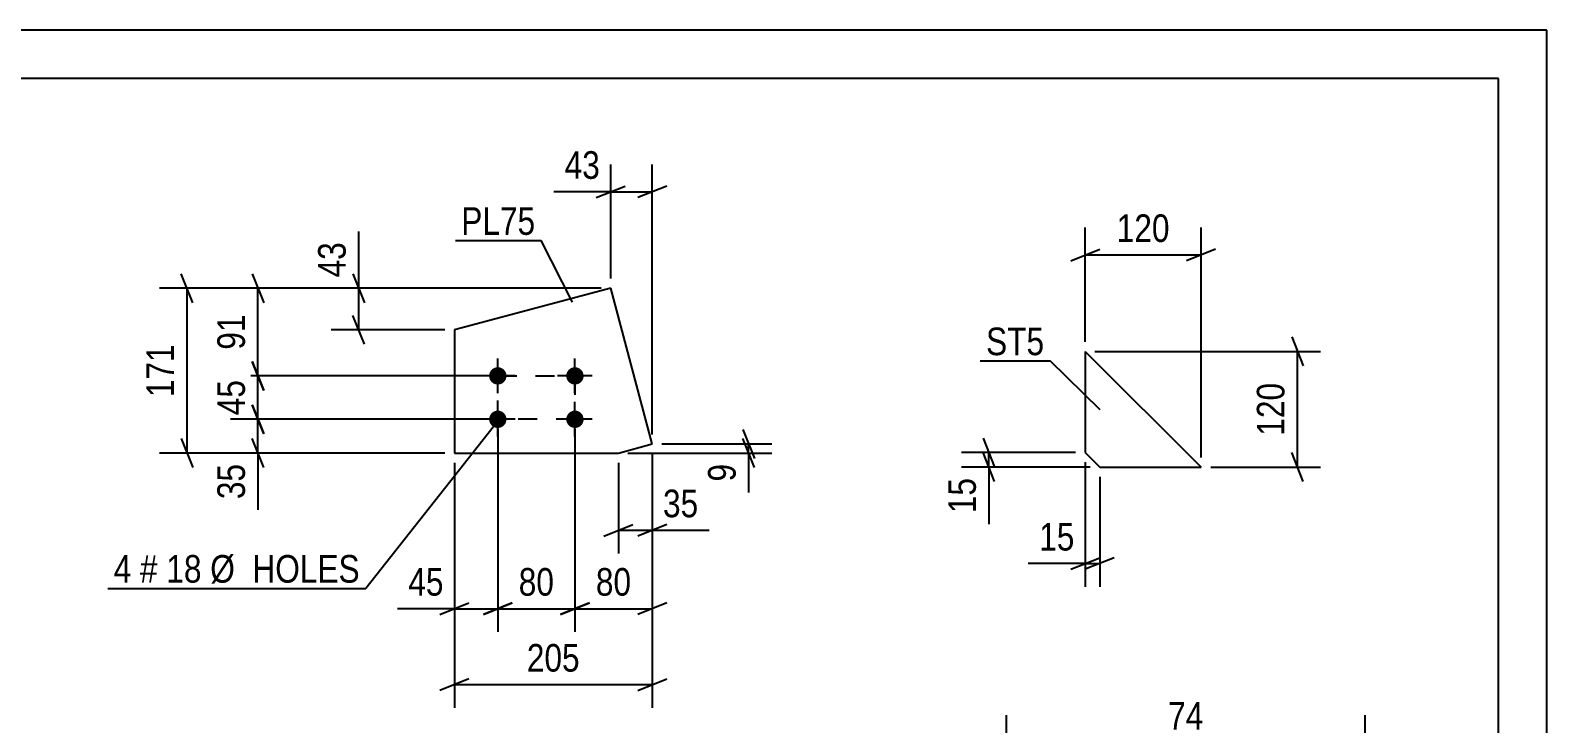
# Model space of a CAD drawing. Header units: millimetres. Extents: x 0 to 841, y 0 to 594.
# Drawn here: x 683.8 to 841, y 522.1 to 594 of the extents above; entities that cross this region are included whole.
import ezdxf

# ---------------------------------------------------------------- set-up
doc = ezdxf.new("R2010")
doc.units = ezdxf.units.MM
doc.linetypes.add('DXK_LINE_DOT2', pattern=[3.9198, 1.9599, -1.9599])
doc.styles.add('Arial Narrow', font='ARIALN.TTF', dxfattribs={"height": 0.2})

# ---------------------------------------------------------------- blocks, each defined once
blk = doc.blocks.new('Unknown-761545992-1132')
at = {"color": 5, "linetype": 'Continuous'}
for p, q in [((841, 594), (0, 594)), ((841, 0), (841, 594)), ((836, 589), (5, 589)), ((836, 5), (836, 589))]:
    blk.add_line(p, q, dxfattribs=at)
blk = doc.blocks.new('Part-761545992-16368 - 16367')
at = {"color": 2, "linetype": 'Continuous'}
for p, q in [((793.16, 560.7), (793.16, 550.2)), ((793.16, 560.7), (805.16, 548.7)), ((793.16, 550.2), (794.66, 548.7)), ((794.66, 548.7), (805.16, 548.7))]:
    blk.add_line(p, q, dxfattribs=at)
blk = doc.blocks.new('Part-761545992-16451 - 16450')
at = {"color": 2, "linetype": 'Continuous'}
for p, q in [((743.95, 567.25), (727.74, 562.94)), ((748.25, 551.1), (743.95, 567.25)), ((727.74, 562.94), (727.74, 550.16)), ((744.74, 550.16), (748.25, 551.1)), ((727.74, 550.16), (744.74, 550.16))]:
    blk.add_line(p, q, dxfattribs=at)
blk = doc.blocks.new('Bolt-761545992-16452 - 16450')
at = {"linetype": 'Continuous'}
for points in [[(731.34, 558.16, -1), (733.14, 558.16, -1)], [(739.34, 558.16, -1), (741.14, 558.16, -1)], [(731.34, 553.66, -1), (733.14, 553.66, -1)], [(739.34, 553.66, -1), (741.14, 553.66, -1)]]:
    blk.add_hatch(color=1, dxfattribs=at).paths.add_polyline_path(points)
at = {"color": 1, "linetype": 'Continuous'}
for p, q in [((732.24, 556.36), (732.24, 559.96)), ((740.24, 556.36), (740.24, 559.96)), ((734.04, 558.16), (730.44, 558.16)), ((742.04, 558.16), (738.44, 558.16)), ((732.24, 551.86), (732.24, 555.46)), ((740.24, 551.86), (740.24, 555.46)), ((734.04, 553.66), (730.44, 553.66)), ((742.04, 553.66), (738.44, 553.66))]:
    blk.add_line(p, q, dxfattribs=at)
blk = doc.blocks.new('Rectangle-761545992-18446 - 16450')
at = {"color": 1, "linetype": 'DXK_LINE_DOT2'}
blk.add_lwpolyline([(732.24, 558.16), (740.24, 558.16), (740.24, 553.66), (732.24, 553.66), (732.24, 558.16)], close=True, dxfattribs=at)
blk = doc.blocks.new('StraightDimension-761545992-16748 - 16367')
at = {"color": 7, "linetype": 'Continuous'}
for p, q in [((782.56, 551.7), (783.76, 548.7)), ((792.16, 550.2), (780.31, 550.2)), ((783.76, 547.2), (782.56, 550.2)), ((783.16, 548.7), (783.16, 550.2)), ((793.66, 548.7), (780.31, 548.7))]:
    blk.add_line(p, q, dxfattribs=at)
at = {"color": 0}
blk.add_wipeout([(782.41, 548.18), (778.21, 548.18), (778.21, 543.32), (782.41, 543.32)], dxfattribs=at)
at = {"color": 7, "linetype": 'Continuous'}
blk.add_line((783.16, 548.7), (783.16, 542.8), dxfattribs=at)
blk.add_line((783.16, 548.7), (783.16, 542.8), dxfattribs=at)
at = {"color": 3, "style": 'Arial Narrow'}
blk.add_text('15', height=2.863, rotation=90.0002, dxfattribs=at).set_placement((781.81, 543.92))
blk = doc.blocks.new('StraightDimension-761545992-16740 - 16367')
at = {"color": 7, "linetype": 'Continuous'}
for p, q in [((793.16, 549.2), (793.16, 536.3)), ((794.66, 547.7), (794.66, 536.3)), ((791.66, 538.1), (794.66, 539.3)), ((796.16, 539.3), (793.16, 538.1)), ((793.16, 538.7), (794.66, 538.7))]:
    blk.add_line(p, q, dxfattribs=at)
at = {"color": 0}
blk.add_wipeout([(792.64, 539.45), (792.64, 543.65), (787.78, 543.65), (787.78, 539.45)], dxfattribs=at)
at = {"color": 7, "linetype": 'Continuous'}
blk.add_line((793.16, 538.7), (787.25, 538.7), dxfattribs=at)
blk.add_line((793.16, 538.7), (787.25, 538.7), dxfattribs=at)
at = {"color": 3, "style": 'Arial Narrow'}
blk.add_text('15', height=2.863, dxfattribs=at).set_placement((788.38, 540.05))
blk = doc.blocks.new('StraightDimension-761545992-16752 - 16367')
at = {"color": 7, "linetype": 'Continuous'}
for p, q in [((814.56, 562.2), (815.76, 559.2)), ((794.16, 560.7), (817.56, 560.7)), ((815.16, 548.7), (815.16, 560.7)), ((815.76, 547.2), (814.56, 550.2)), ((806.16, 548.7), (817.56, 548.7))]:
    blk.add_line(p, q, dxfattribs=at)
at = {"color": 0}
blk.add_wipeout([(814.41, 558.04), (810.21, 558.04), (810.21, 551.36), (814.41, 551.36)], dxfattribs=at)
at = {"color": 3, "style": 'Arial Narrow'}
blk.add_text('120', height=2.863, rotation=90.0002, dxfattribs=at).set_placement((813.81, 551.96))
blk = doc.blocks.new('StraightDimension-761545992-16744 - 16367')
at = {"color": 7, "linetype": 'Continuous'}
for p, q in [((793.16, 561.7), (793.16, 573.55)), ((805.16, 549.7), (805.16, 573.55)), ((791.66, 570.1), (794.66, 571.3)), ((806.66, 571.3), (803.66, 570.1)), ((793.16, 570.7), (805.16, 570.7))]:
    blk.add_line(p, q, dxfattribs=at)
at = {"color": 0}
blk.add_wipeout([(802.5, 571.45), (802.5, 575.65), (795.82, 575.65), (795.82, 571.45)], dxfattribs=at)
at = {"color": 3, "style": 'Arial Narrow'}
blk.add_text('120', height=2.863, dxfattribs=at).set_placement((796.42, 572.05))
blk = doc.blocks.new('StraightDimension-761545992-16768 - 16413')
at = {"color": 7, "linetype": 'Continuous'}
for p, q in [((784.98, 515.02), (784.98, 522.97)), ((822.18, 515.02), (822.18, 522.97)), ((786.48, 520.72), (783.48, 519.52)), ((820.68, 519.52), (823.68, 520.72)), ((784.98, 520.12), (822.18, 520.12))]:
    blk.add_line(p, q, dxfattribs=at)
at = {"color": 0}
blk.add_wipeout([(806.01, 520.87), (806.01, 525.07), (801.15, 525.07), (801.15, 520.87)], dxfattribs=at)
at = {"color": 3, "style": 'Arial Narrow'}
blk.add_text('74', height=2.863, dxfattribs=at).set_placement((801.75, 521.47))
blk = doc.blocks.new('StraightDimension-761545992-16796 - 16450')
at = {"color": 7, "linetype": 'Continuous'}
for p, q in [((743.95, 568.25), (743.95, 580.1)), ((748.25, 552.1), (748.25, 580.1)), ((742.45, 576.65), (745.45, 577.85)), ((743.95, 577.25), (748.25, 577.25)), ((749.75, 577.85), (746.75, 576.65))]:
    blk.add_line(p, q, dxfattribs=at)
at = {"color": 0}
blk.add_wipeout([(743.43, 578), (743.43, 582.2), (738.57, 582.2), (738.57, 578)], dxfattribs=at)
at = {"color": 7, "linetype": 'Continuous'}
blk.add_line((743.95, 577.25), (738.05, 577.25), dxfattribs=at)
blk.add_line((743.95, 577.25), (738.05, 577.25), dxfattribs=at)
at = {"color": 3, "style": 'Arial Narrow'}
blk.add_text('43', height=2.863, dxfattribs=at).set_placement((739.17, 578.6))
blk = doc.blocks.new('StraightDimension-761545992-16820 - 16450')
at = {"color": 7, "linetype": 'Continuous'}
for p, q in [((727.74, 549.16), (727.74, 523.74)), ((748.25, 550.1), (748.25, 523.74)), ((729.24, 526.74), (726.24, 525.54)), ((746.75, 525.54), (749.75, 526.74)), ((727.74, 526.14), (748.25, 526.14))]:
    blk.add_line(p, q, dxfattribs=at)
at = {"color": 0}
blk.add_wipeout([(741.33, 526.89), (741.33, 531.09), (734.65, 531.09), (734.65, 526.89)], dxfattribs=at)
at = {"color": 3, "style": 'Arial Narrow'}
blk.add_text('205', height=2.863, dxfattribs=at).set_placement((735.25, 527.49))
blk = doc.blocks.new('StraightDimension-761545992-16836 - 16450')
at = {"color": 7, "linetype": 'Continuous'}
for p, q in [((700.62, 565.75), (699.42, 568.75)), ((742.95, 567.25), (697.17, 567.25)), ((700.02, 550.16), (700.02, 567.25)), ((699.42, 551.66), (700.62, 548.66)), ((726.74, 550.16), (697.17, 550.16))]:
    blk.add_line(p, q, dxfattribs=at)
at = {"color": 0}
blk.add_wipeout([(699.27, 562.05), (695.07, 562.05), (695.07, 555.36), (699.27, 555.36)], dxfattribs=at)
at = {"color": 3, "style": 'Arial Narrow'}
blk.add_text('171', height=2.863, rotation=90.0002, dxfattribs=at).set_placement((698.67, 555.96))
blk = doc.blocks.new('StraightDimension-761545992-16800 - 16450')
at = {"color": 7, "linetype": 'Continuous'}
for p, q in [((757.65, 552.6), (758.85, 549.6)), ((749.25, 551.1), (760.65, 551.1)), ((758.85, 548.66), (757.65, 551.66)), ((758.25, 550.16), (758.25, 551.1)), ((745.74, 550.16), (760.65, 550.16))]:
    blk.add_line(p, q, dxfattribs=at)
at = {"color": 0}
blk.add_wipeout([(757.5, 549.64), (753.3, 549.64), (753.3, 546.61), (757.5, 546.61)], dxfattribs=at)
at = {"color": 7, "linetype": 'Continuous'}
blk.add_line((758.25, 550.16), (758.25, 546.08), dxfattribs=at)
blk.add_line((758.25, 550.16), (758.25, 546.08), dxfattribs=at)
at = {"color": 3, "style": 'Arial Narrow'}
blk.add_text('9', height=2.86, rotation=90.0002, dxfattribs=at).set_placement((756.9, 547.21))
blk = doc.blocks.new('StraightDimension-761545992-16792 - 16450')
at = {"color": 7, "linetype": 'Continuous'}
for p, q in [((744.74, 549.16), (744.74, 539.75)), ((748.25, 550.1), (748.25, 539.75)), ((743.24, 541.55), (746.24, 542.75)), ((749.75, 542.75), (746.75, 541.55)), ((744.74, 542.15), (748.25, 542.15))]:
    blk.add_line(p, q, dxfattribs=at)
at = {"color": 0}
blk.add_wipeout([(753.63, 542.9), (753.63, 547.1), (748.77, 547.1), (748.77, 542.9)], dxfattribs=at)
at = {"color": 7, "linetype": 'Continuous'}
blk.add_line((748.25, 542.15), (754.15, 542.15), dxfattribs=at)
blk.add_line((748.25, 542.15), (754.15, 542.15), dxfattribs=at)
at = {"color": 3, "style": 'Arial Narrow'}
blk.add_text('35', height=2.863, dxfattribs=at).set_placement((749.37, 543.5))
blk = doc.blocks.new('StraightDimension-761545992-16804 - 16450')
at = {"color": 7, "linetype": 'Continuous'}
for p, q in [((717.22, 568.75), (718.42, 565.75)), ((742.95, 567.25), (714.97, 567.25)), ((717.82, 562.94), (717.82, 567.25)), ((726.74, 562.94), (714.97, 562.94)), ((718.42, 561.44), (717.22, 564.44))]:
    blk.add_line(p, q, dxfattribs=at)
at = {"color": 0}
blk.add_wipeout([(717.07, 572.63), (712.87, 572.63), (712.87, 567.77), (717.07, 567.77)], dxfattribs=at)
at = {"color": 7, "linetype": 'Continuous'}
blk.add_line((717.82, 567.25), (717.82, 573.15), dxfattribs=at)
blk.add_line((717.82, 567.25), (717.82, 573.15), dxfattribs=at)
at = {"color": 3, "style": 'Arial Narrow'}
blk.add_text('43', height=2.863, rotation=90.0002, dxfattribs=at).set_placement((716.47, 568.37))
blk = doc.blocks.new('StraightDimension-761545992-16808 - 16450')
at = {"color": 7, "linetype": 'Continuous'}
for p, q in [((740.24, 552.66), (740.24, 531.62)), ((748.25, 550.1), (748.25, 531.62)), ((738.74, 533.42), (741.74, 534.62)), ((749.75, 534.62), (746.75, 533.42)), ((740.24, 534.02), (748.25, 534.02))]:
    blk.add_line(p, q, dxfattribs=at)
at = {"color": 0}
blk.add_wipeout([(746.67, 534.77), (746.67, 538.97), (741.81, 538.97), (741.81, 534.77)], dxfattribs=at)
at = {"color": 3, "style": 'Arial Narrow'}
blk.add_text('80', height=2.863, dxfattribs=at).set_placement((742.41, 535.37))
blk = doc.blocks.new('StraightDimension-761545992-16809 - 16450')
at = {"color": 7, "linetype": 'Continuous'}
for p, q in [((732.24, 552.66), (732.24, 531.62)), ((740.24, 552.66), (740.24, 531.62)), ((730.74, 533.42), (733.74, 534.62)), ((741.74, 534.62), (738.74, 533.42)), ((732.24, 534.02), (740.24, 534.02))]:
    blk.add_line(p, q, dxfattribs=at)
at = {"color": 0}
blk.add_wipeout([(738.67, 534.77), (738.67, 538.97), (733.81, 538.97), (733.81, 534.77)], dxfattribs=at)
at = {"color": 3, "style": 'Arial Narrow'}
blk.add_text('80', height=2.863, dxfattribs=at).set_placement((734.41, 535.37))
blk = doc.blocks.new('StraightDimension-761545992-16810 - 16450')
at = {"color": 7, "linetype": 'Continuous'}
for p, q in [((732.24, 552.66), (732.24, 531.62)), ((727.74, 549.16), (727.74, 531.62)), ((726.24, 533.42), (729.24, 534.62)), ((733.74, 534.62), (730.74, 533.42)), ((727.74, 534.02), (732.24, 534.02))]:
    blk.add_line(p, q, dxfattribs=at)
at = {"color": 0}
blk.add_wipeout([(727.21, 534.77), (727.21, 538.97), (722.36, 538.97), (722.36, 534.77)], dxfattribs=at)
at = {"color": 7, "linetype": 'Continuous'}
blk.add_line((727.74, 534.02), (721.83, 534.02), dxfattribs=at)
blk.add_line((727.74, 534.02), (721.83, 534.02), dxfattribs=at)
at = {"color": 3, "style": 'Arial Narrow'}
blk.add_text('45', height=2.863, dxfattribs=at).set_placement((722.96, 535.37))
blk = doc.blocks.new('StraightDimension-761545992-16824 - 16450')
at = {"color": 7, "linetype": 'Continuous'}
for p, q in [((706.77, 568.75), (707.97, 565.75)), ((742.95, 567.25), (704.52, 567.25)), ((707.37, 558.16), (707.37, 567.25)), ((707.97, 556.66), (706.77, 559.66)), ((731.24, 558.16), (704.52, 558.16))]:
    blk.add_line(p, q, dxfattribs=at)
at = {"color": 0}
blk.add_wipeout([(706.62, 565.13), (702.42, 565.13), (702.42, 560.28), (706.62, 560.28)], dxfattribs=at)
at = {"color": 3, "style": 'Arial Narrow'}
blk.add_text('91', height=2.863, rotation=90.0002, dxfattribs=at).set_placement((706.02, 560.88))
blk = doc.blocks.new('StraightDimension-761545992-16825 - 16450')
at = {"color": 7, "linetype": 'Continuous'}
for p, q in [((706.77, 559.66), (707.97, 556.66)), ((731.24, 558.16), (704.52, 558.16)), ((707.37, 553.66), (707.37, 558.16)), ((707.97, 552.16), (706.77, 555.16)), ((731.24, 553.66), (704.52, 553.66))]:
    blk.add_line(p, q, dxfattribs=at)
at = {"color": 0}
blk.add_wipeout([(706.62, 558.34), (702.42, 558.34), (702.42, 553.48), (706.62, 553.48)], dxfattribs=at)
at = {"color": 3, "style": 'Arial Narrow'}
blk.add_text('45', height=2.863, rotation=90.0002, dxfattribs=at).set_placement((706.02, 554.08))
blk = doc.blocks.new('StraightDimension-761545992-16826 - 16450')
at = {"color": 7, "linetype": 'Continuous'}
for p, q in [((706.77, 555.16), (707.97, 552.16)), ((731.24, 553.66), (704.52, 553.66)), ((707.37, 550.16), (707.37, 553.66)), ((707.97, 548.66), (706.77, 551.66)), ((726.74, 550.16), (704.52, 550.16))]:
    blk.add_line(p, q, dxfattribs=at)
at = {"color": 0}
blk.add_wipeout([(706.62, 549.64), (702.42, 549.64), (702.42, 544.78), (706.62, 544.78)], dxfattribs=at)
at = {"color": 7, "linetype": 'Continuous'}
blk.add_line((707.37, 550.16), (707.37, 544.26), dxfattribs=at)
blk.add_line((707.37, 550.16), (707.37, 544.26), dxfattribs=at)
at = {"color": 3, "style": 'Arial Narrow'}
blk.add_text('35', height=2.863, rotation=90.0002, dxfattribs=at).set_placement((706.02, 545.38))
blk = doc.blocks.new('Mark-761545992-17011 - 16367')
at = {"color": 0}
blk.add_wipeout([(788.9, 560.31), (788.9, 563.31), (782.87, 563.31), (782.87, 560.31)], dxfattribs=at)
blk.add_wipeout([(788.9, 560.31), (788.9, 563.31), (782.87, 563.31), (782.87, 560.31)], dxfattribs=at)
at = {"color": 30, "linetype": 'Continuous'}
for p in [(782.27, 559.71), (794.7, 554.65)]:
    blk.add_line(p, (789.5, 559.71), dxfattribs=at)
at = {"color": 3, "style": 'Arial Narrow'}
blk.add_text('ST5', height=2.863, dxfattribs=at).set_placement((782.87, 560.31))
blk = doc.blocks.new('Mark-761545992-17029 - 16450')
at = {"color": 0}
blk.add_wipeout([(736.13, 572.79), (736.13, 575.79), (728.45, 575.79), (728.45, 572.79)], dxfattribs=at)
blk.add_wipeout([(736.13, 572.79), (736.13, 575.79), (728.45, 575.79), (728.45, 572.79)], dxfattribs=at)
at = {"color": 30, "linetype": 'Continuous'}
for p in [(727.85, 572.19), (739.99, 565.8)]:
    blk.add_line(p, (736.73, 572.19), dxfattribs=at)
at = {"color": 3, "style": 'Arial Narrow'}
blk.add_text('PL75', height=2.863, dxfattribs=at).set_placement((728.45, 572.79))
blk = doc.blocks.new('Mark-761545992-17032 - 16450')
at = {"color": 0}
for points in [[(694.24, 536.72), (694.24, 539.72), (692.41, 539.72), (692.41, 536.72)], [(696.97, 536.72), (696.97, 539.72), (695.14, 539.72), (695.14, 536.72)], [(701.52, 536.72), (701.52, 539.72), (697.87, 539.72), (697.87, 536.72)], [(717.95, 536.72), (717.95, 539.72), (702.42, 539.72), (702.42, 536.72)]]:
    blk.add_wipeout(points, dxfattribs=at)
for points in [[(694.24, 536.72), (694.24, 539.72), (692.41, 539.72), (692.41, 536.72)], [(696.97, 536.72), (696.97, 539.72), (695.14, 539.72), (695.14, 536.72)], [(701.52, 536.72), (701.52, 539.72), (697.87, 539.72), (697.87, 536.72)], [(717.95, 536.72), (717.95, 539.72), (702.42, 539.72), (702.42, 536.72)]]:
    blk.add_wipeout(points, dxfattribs=at)
at = {"color": 7, "linetype": 'Continuous'}
for p in [(732.27, 553.51), (691.81, 536.12)]:
    blk.add_line(p, (718.55, 536.12), dxfattribs=at)
at = {"color": 3, "style": 'Arial Narrow'}
for s, height, p in [('4', 2.86, (692.41, 536.72)), ('#', 2.86, (695.14, 536.72)), ('18', 2.863, (697.87, 536.72)), ('Ø  HOLES', 2.863, (702.42, 536.72))]:
    blk.add_text(s, height=height, dxfattribs=at).set_placement(p)

msp = doc.modelspace()

# ---------------------------------------------------------------- block references
for name in ['Unknown-761545992-1132', 'Part-761545992-16451 - 16450', 'Bolt-761545992-16452 - 16450', 'Part-761545992-16368 - 16367', 'Rectangle-761545992-18446 - 16450']:
    msp.add_blockref(name, (0, 0))

# ---------------------------------------------------------------- next in the draw order: block references
for name in ['StraightDimension-761545992-16796 - 16450', 'StraightDimension-761545992-16748 - 16367', 'StraightDimension-761545992-16820 - 16450', 'StraightDimension-761545992-16768 - 16413']:
    msp.add_blockref(name, (0, 0))

# ---------------------------------------------------------------- next in the draw order: block references
for name in ['StraightDimension-761545992-16836 - 16450', 'StraightDimension-761545992-16800 - 16450', 'StraightDimension-761545992-16740 - 16367']:
    msp.add_blockref(name, (0, 0))

# ---------------------------------------------------------------- next in the draw order: block references
for name in ['StraightDimension-761545992-16804 - 16450', 'StraightDimension-761545992-16752 - 16367', 'StraightDimension-761545992-16792 - 16450']:
    msp.add_blockref(name, (0, 0))

# ---------------------------------------------------------------- next in the draw order: block references
for name in ['StraightDimension-761545992-16744 - 16367', 'StraightDimension-761545992-16824 - 16450', 'StraightDimension-761545992-16808 - 16450']:
    msp.add_blockref(name, (0, 0))

# ---------------------------------------------------------------- next in the draw order: block references
for name in ['Mark-761545992-17029 - 16450', 'Mark-761545992-17011 - 16367', 'StraightDimension-761545992-16809 - 16450']:
    msp.add_blockref(name, (0, 0))

# ---------------------------------------------------------------- next in the draw order: block references
msp.add_blockref('StraightDimension-761545992-16810 - 16450', (0, 0))

# ---------------------------------------------------------------- next in the draw order: block references
msp.add_blockref('StraightDimension-761545992-16825 - 16450', (0, 0))

# ---------------------------------------------------------------- next in the draw order: block references
msp.add_blockref('StraightDimension-761545992-16826 - 16450', (0, 0))

# ---------------------------------------------------------------- next in the draw order: block references
msp.add_blockref('Mark-761545992-17032 - 16450', (0, 0))

doc.saveas('drawing.dxf')
